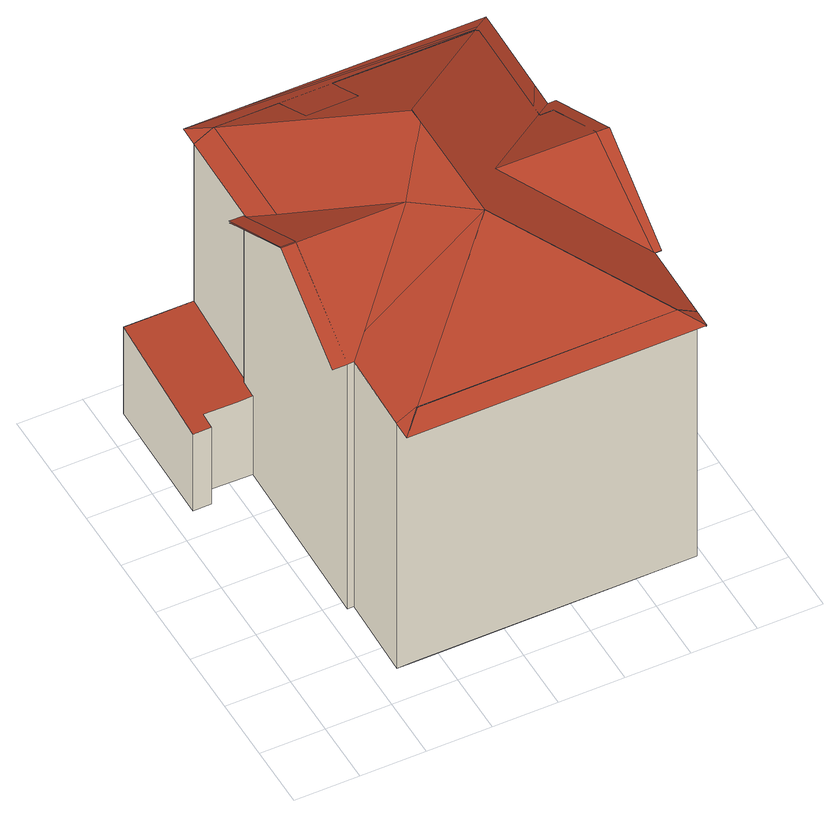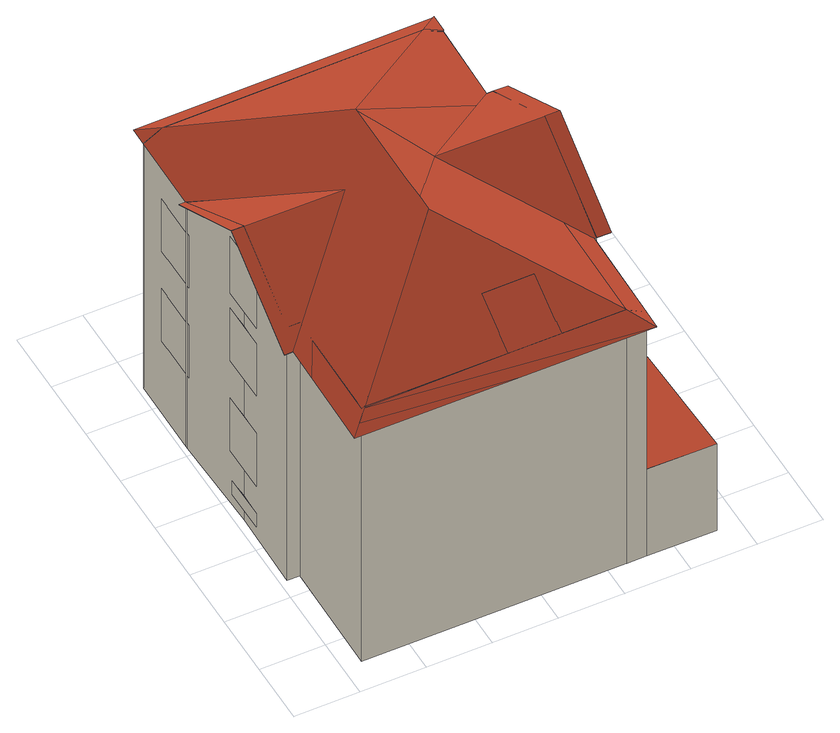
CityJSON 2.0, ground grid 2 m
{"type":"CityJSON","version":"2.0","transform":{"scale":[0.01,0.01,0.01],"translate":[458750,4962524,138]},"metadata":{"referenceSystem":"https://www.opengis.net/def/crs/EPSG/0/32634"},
"CityObjects":{
"building1":{"type":"Building","children":["building1-1"],"geometry":[{"type":"MultiSurface","lod":"2","boundaries":[[[0,1,2,3,4,5,6,7,8,9]],[[10,11,12]],[[5,13,14,15,16,17,18,19,20,21,22,23,24,25,26]],[[13,4,5]],[[2,3,4,27,28,29]],[[30,31,32,33,29,28,34,35]],[[36,37,33,32,31,38,39]],[[37,36,40,41,11,10]],[[42,43,11,41]],[[42,44,43]],[[44,12,43]],[[43,12,11]],[[45,46,47,48,49,50]],[[51,52,48,47,46,53,54]],[[55,56,57,33,10]],[[33,37,10]],[[57,56,58,2,29,33]],[[58,26,5,59,60,61,62,2]],[[5,26,2,3,4,63]],[[64,65,66]],[[67,68,69]],[[70,71,72,73,74]],[[75,76,77,78,79,80,81,82]],[[39,38,83,84]],[[85,86,87,88,89]],[[90,91,92,93,92]],[[94,95,96,16,15,97,63,98,99,100,101]],[[102,103,104,2,26,105,106]],[[107,106,102,108,109,110,52,111,112]],[[113,114,115,116]],[[117,118,119,120]],[[121,122,123,124]],[[125,126,127,128]],[[129,130,131,132]],[[133,134,135,136]],[[137,131,130,138,47,89,139,125,128,140,141,121,124,142,143,144,145,135,134,146,147,119,118,148,149,115,114,150]],[[151,43,152,153,154,155,40]],[[39,156,157,158,159,34,32]],[[160,143,89,50]],[[36,39,156,161]],[[162,159,34,28]],[[40,36,161,155]],[[163,164,165,162,28,27]],[[27,3,166,163]],[[2,104,103,166,3]],[[110,167,168,109]],[[136,145,144,168,167,47,138,129,132,137,150,113,116,149,148,117,120,147,146,133]],[[153,160,169,123,122,170,171,127,126,172,50,152]],[[166,103,102,108,109,168,144,143,160,153,173,155,161,156,157,174,175,163]]],"semantics":{"surfaces":[{"type":"RoofSurface"},{"type":"WallSurface"},{"type":"GroundSurface"}],"values":[0,0,0,0,0,0,0,0,0,0,0,0,0,0,0,0,0,0,0,0,0,0,0,0,0,0,0,1,1,1,1,1,1,1,1,1,1,1,1,1,1,1,1,1,1,1,1,1,2]}}]},
"building1-1":{"type":"BuildingPart","parents":["building1"],"geometry":[{"type":"MultiSurface","lod":"2","boundaries":[[[176,177,178,179,180,181,182,183,165,184]],[[179,185,157,158,186]],[[187,177,188,189]],[[177,176,190,188]],[[176,164,163,190]],[[179,187,189,185]],[[157,185,189,188,190,163,175,174]]],"semantics":{"surfaces":[{"type":"RoofSurface"},{"type":"WallSurface"},{"type":"GroundSurface"}],"values":[0,1,1,1,1,1,2]}}]}
},
"vertices":[
[539,1304,974],[539,1300,976],[343,1300,976],[342,1301,975],[284,1364,940],[1136,1302,975],[700,1301,976],[700,1304,974],[700,1145,1064],[539,1145,1064],[739,492,1200],[337,114,975],[1123,117,975],[1197,1362,940],[1196,1299,940],[1191,996,941],[1139,946,971],[869,682,1126],[1126,425,976],[1186,364,941],[1184,117,941],[1124,117,976],[739,492,1201],[740,792,1201],[740,865,1202],[740,915,1202],[1133,1299,976],[283,1301,940],[279,992,940],[339,932,975],[228,940,972],[223,684,1125],[268,684,1125],[600,681,1125],[273,993,940],[229,993,940],[281,374,940],[342,432,975],[217,375,940],[262,374,940],[276,114,940],[275,55,940],[1183,58,940],[1124,117,975],[1184,117,940],[1206,364,940],[1212,679,1125],[1174,679,1125],[868,682,1125],[1125,425,975],[1185,364,940],[1190,996,940],[1139,946,970],[1217,996,940],[1197,996,940],[740,792,1200],[739,865,1200],[683,791,1170],[739,915,1200],[700,1301,975],[700,1146,1066],[539,1145,1066],[539,1300,975],[1197,1362,941],[343,1301,972],[284,1301,938],[285,1364,938],[335,114,978],[273,55,943],[274,114,943],[273,995,944],[268,685,1127],[223,686,1127],[228,942,976],[229,996,944],[1212,679,1124],[1217,995,938],[1197,995,938],[1190,995,938],[1139,945,968],[1139,936,973],[1179,936,972],[1174,679,1124],[223,685,1123],[268,685,1123],[1185,364,941],[1206,364,941],[1212,678,1126],[1174,678,1126],[1184,372,945],[1182,58,938],[1122,117,973],[1182,117,938],[1185,364,939],[1143,1278,972],[1143,1268,972],[1140,987,971],[1196,1299,941],[1136,1302,976],[1134,1299,977],[1139,1299,974],[1143,1299,972],[1143,1299,10],[343,1300,10],[343,1300,340],[1139,1299,973],[1143,1299,971],[1142,1278,971],[1142,1278,10],[1139,937,10],[1139,937,975],[1139,987,970],[1142,1268,971],[1176,756,748],[1177,603,748],[1177,603,549],[1176,756,549],[1176,756,406],[1177,603,406],[1177,603,205],[1176,756,205],[1184,380,485],[1184,223,485],[1184,223,285],[1184,380,285],[1184,380,826],[1184,223,826],[1184,223,627],[1184,380,627],[1176,756,1020],[1177,603,1020],[1177,603,806],[1176,756,806],[1176,756,102],[1177,617,102],[1177,617,51],[1176,756,51],[1174,679,806],[1174,679,1020],[1184,372,826],[1184,372,627],[1184,372,485],[1184,372,285],[1184,372,10],[1174,679,10],[1174,679,51],[1174,679,102],[1174,679,205],[1174,679,406],[1174,679,549],[1174,679,748],[337,115,975],[1183,117,941],[1183,117,10],[337,115,10],[276,114,10],[262,374,10],[272,939,10],[272,939,309],[273,993,313],[1185,364,10],[281,374,10],[279,992,313],[283,1301,10],[283,1301,340],[281,1105,322],[342,1301,10],[1179,937,975],[1179,937,10],[1185,364,285],[1185,364,485],[1185,364,627],[1185,364,826],[337,114,10],[273,993,10],[279,992,10],
[71,1303,340],[66,893,301],[122,892,302],[123,942,306],[228,940,307],[272,940,307],[273,993,312],[279,993,312],[283,1301,341],[123,942,10],[228,940,306],[122,892,301],[66,893,10],[122,892,10],[71,1303,10]
]}
